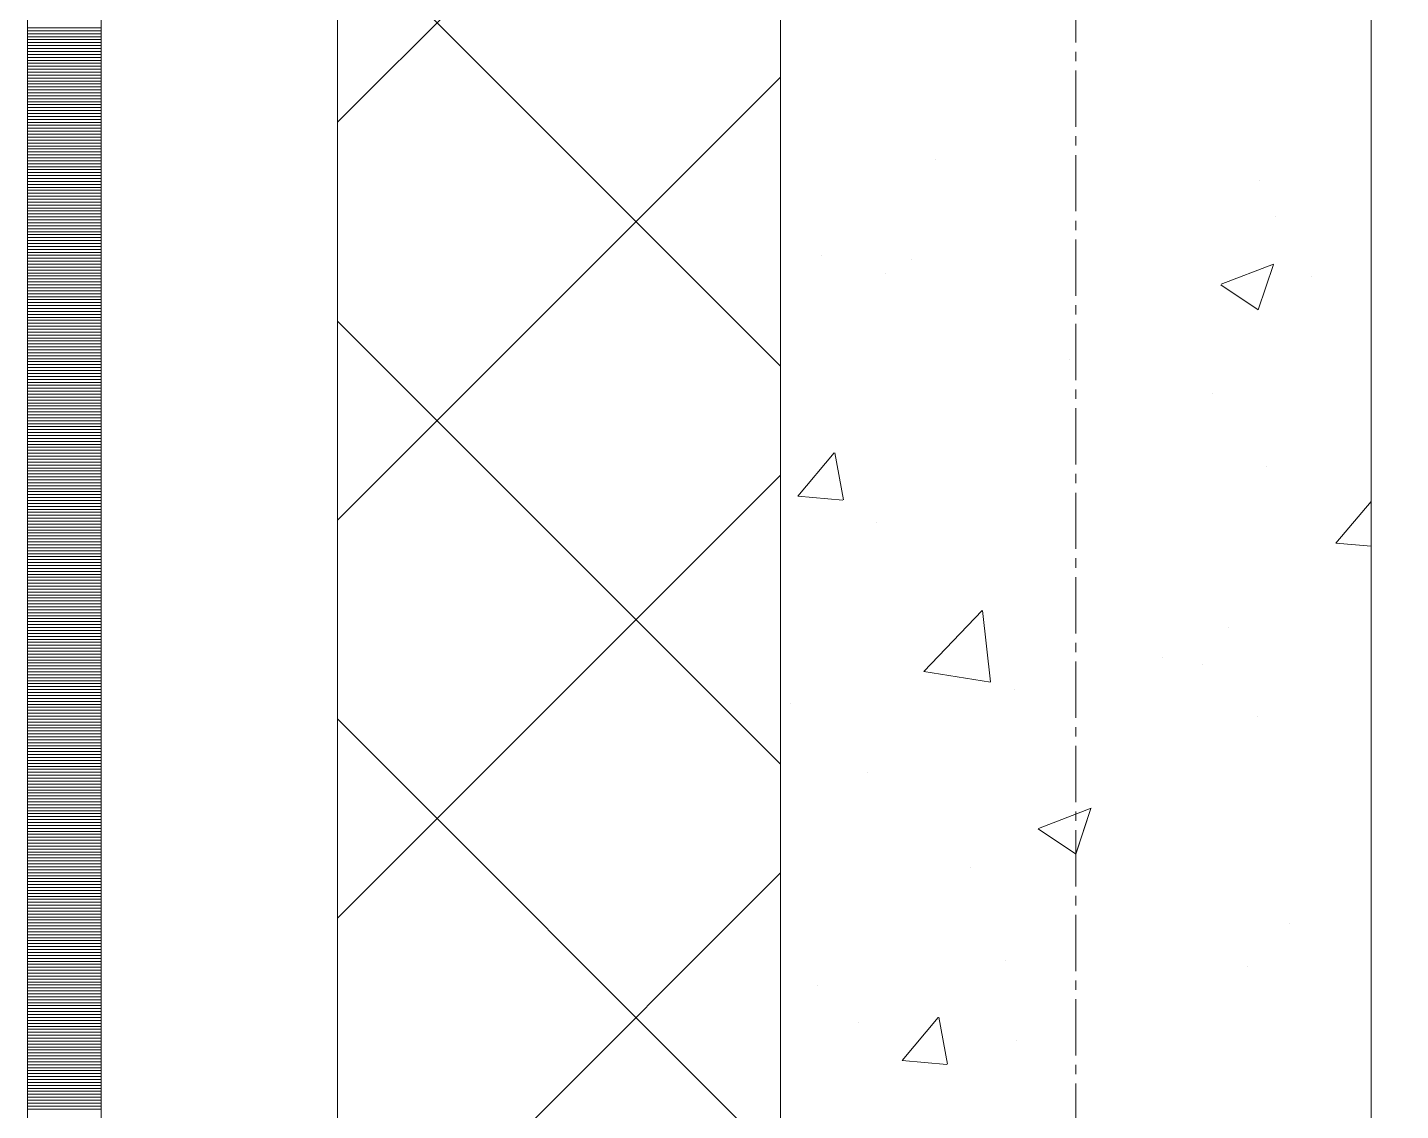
# Model space of a CAD drawing. Header units: millimetres. Extents: x 470010 to 1231400, y -134005 to 421770.
# Drawn here: x 672518.6 to 672983.6, y -44578 to -44211.4 of the extents above; entities that cross this region are included whole.
import ezdxf
from ezdxf.enums import TextEntityAlignment as Align

# ---------------------------------------------------------------- set-up
doc = ezdxf.new("R2010")
doc.units = ezdxf.units.MM
doc.linetypes.add('CENTER2', pattern=[28.575, 19.05, -3.175, 3.175, -3.175])
doc.linetypes.add('DASHED', pattern=[19.05, 12.7, -6.35])
doc.layers.get('Defpoints').update_dxf_attribs({"color": 140})
doc.layers.add('АР_Делит', color=120, linetype='Continuous', lineweight=0, plot=False)
for name, color, linetype, lineweight in [('АР_Стены ПЕНОблок', 52, 'Continuous', 20), ('АР_Тонкая', 254, 'Continuous', 5), ('АР_Утеплитель', 31, 'Continuous', 0), ('АР_Штриховка', 8, 'Continuous', 0)]:
    doc.layers.add(name, color=color, linetype=linetype, lineweight=lineweight)
doc.layers.add('РД_Оси_100', color=7, linetype='Continuous', lineweight=0, true_color=0x525252)
doc.styles.add('style1', font='ARIALN.TTF')

# ---------------------------------------------------------------- blocks, each defined once
blk = doc.blocks.new('СОШ_2200_АР_ОСИ_М100_28.05.24')
at = {"layer": 'АР_Делит', "color": 251, "linetype": 'DASHED', "true_color": 0x636466}
blk.add_lwpolyline([(114955, 135155), (114955, -355), (93595.036, -355), (93595.036, 13855), (94145, 13855), (94145, 68320), (66055, 68320), (66055, 13857.73), (83455, 13857.73), (83455, -355), (45245, -355), (45245, 13145), (44695, 13145), (44695, 26755), (45245, 26755), (45245, 68320), (20455, 68320), (20455, 26755), (27955, 26755), (27955, 13145), (-355, 13145), (-355, 100855)], dxfattribs=at)
at = {"layer": 'РД_Оси_100', "color": 251, "linetype": 'CENTER2', "true_color": 0x636466}
blk.add_line((0, -6155), (0, 139938.679), dxfattribs=at)
blk = doc.blocks.new('A$C9108343f')
at = {"layer": 'АР_Стены ПЕНОблок', "color": 18, "linetype": 'Continuous', "lineweight": 20, "true_color": 0x000000}
for p, q in [((7054.96, 97555), (7054.96, 21355)), ((7254.96, 21355), (7254.96, 97555))]:
    blk.add_line(p, q, dxfattribs=at)
at = {"layer": 'АР_Тонкая', "color": 18, "linetype": 'Continuous', "lineweight": 5, "true_color": 0x000000}
for p, q in [((6799.96, 97555), (6799.96, 21355)), ((6824.96, 97555), (6824.96, 21355)), ((6824.96, 21355), (6824.96, 97555)), ((6904.96, 21355), (6904.96, 97555))]:
    blk.add_line(p, q, dxfattribs=at)
at = {"layer": 'АР_Утеплитель', "color": 18, "linetype": 'Continuous', "lineweight": 0, "true_color": 0x000000}
for p, q in [((6904.96, 97555), (6904.96, 21355)), ((7054.96, 21355), (7054.96, 97555))]:
    blk.add_line(p, q, dxfattribs=at)
at = {"layer": 'АР_Штриховка', "color": 18, "linetype": 'Continuous', "lineweight": 0, "true_color": 0x000000}
for p, q in [((6904.96, 56122.78), (7054.96, 56272.78)), ((7054.96, 56040.22), (6904.96, 56190.22)), ((6799.96, 56154.75), (6824.96, 56154.75)), ((6799.96, 56153.75), (6824.96, 56153.75)), ((6799.96, 56152.75), (6824.96, 56152.75)), ((6799.96, 56151.75), (6824.96, 56151.75)), ((6799.96, 56150.75), (6824.96, 56150.75)), ((6799.96, 56149.75), (6824.96, 56149.75)), ((6799.96, 56148.75), (6824.96, 56148.75)), ((6799.96, 56147.75), (6824.96, 56147.75)), ((6799.96, 56146.75), (6824.96, 56146.75)), ((6799.96, 56145.75), (6824.96, 56145.75)), ((6799.96, 56144.75), (6824.96, 56144.75)), ((6799.96, 56143.75), (6824.96, 56143.75)), ((6799.96, 56142.75), (6824.96, 56142.75)), ((6799.96, 56141.75), (6824.96, 56141.75)), ((6799.96, 56140.75), (6824.96, 56140.75)), ((6799.96, 56139.75), (6824.96, 56139.75)), ((6799.96, 56138.75), (6824.96, 56138.75)), ((6799.96, 56137.75), (6824.96, 56137.75)), ((6799.96, 56136.75), (6824.96, 56136.75)), ((6799.96, 56135.75), (6824.96, 56135.75)), ((6904.96, 55988.08), (7054.96, 56138.08)), ((6799.96, 56134.75), (6824.96, 56134.75)), ((6799.96, 56133.75), (6824.96, 56133.75)), ((6799.96, 56132.75), (6824.96, 56132.75)), ((6799.96, 56131.75), (6824.96, 56131.75)), ((6799.96, 56130.75), (6824.96, 56130.75)), ((6799.96, 56129.75), (6824.96, 56129.75)), ((6799.96, 56128.75), (6824.96, 56128.75)), ((6799.96, 56127.75), (6824.96, 56127.75)), ((6799.96, 56126.75), (6824.96, 56126.75)), ((6799.96, 56125.75), (6824.96, 56125.75)), ((6799.96, 56124.75), (6824.96, 56124.75)), ((6799.96, 56123.75), (6824.96, 56123.75)), ((6799.96, 56122.75), (6824.96, 56122.75)), ((6799.96, 56121.75), (6824.96, 56121.75)), ((6799.96, 56120.75), (6824.96, 56120.75)), ((6799.96, 56119.75), (6824.96, 56119.75)), ((6799.96, 56118.75), (6824.96, 56118.75)), ((6799.96, 56117.75), (6824.96, 56117.75)), ((6799.96, 56116.75), (6824.96, 56116.75)), ((6799.96, 56115.75), (6824.96, 56115.75)), ((6799.96, 56114.75), (6824.96, 56114.75)), ((6799.96, 56113.75), (6824.96, 56113.75)), ((6799.96, 56112.75), (6824.96, 56112.75)), ((6799.96, 56111.75), (6824.96, 56111.75)), ((6799.96, 56110.75), (6824.96, 56110.75)), ((6799.96, 56109.75), (6824.96, 56109.75)), ((6799.96, 56108.75), (6824.96, 56108.75)), ((6799.96, 56107.75), (6824.96, 56107.75)), ((7107.57, 56110.09), (7107.57, 56110.09)), ((6799.96, 56106.75), (6824.96, 56106.75)), ((6799.96, 56105.75), (6824.96, 56105.75)), ((6799.96, 56104.75), (6824.96, 56104.75)), ((6799.96, 56103.75), (6824.96, 56103.75)), ((6799.96, 56102.75), (6824.96, 56102.75)), ((7217.11, 56103.16), (7217.11, 56103.16)), ((6799.96, 56101.75), (6824.96, 56101.75)), ((6799.96, 56100.75), (6824.96, 56100.75)), ((6799.96, 56099.75), (6824.96, 56099.75)), ((6799.96, 56098.75), (6824.96, 56098.75)), ((6799.96, 56097.75), (6824.96, 56097.75)), ((6799.96, 56096.75), (6824.96, 56096.75)), ((6799.96, 56095.75), (6824.96, 56095.75)), ((6799.96, 56094.75), (6824.96, 56094.75)), ((6799.96, 56093.75), (6824.96, 56093.75)), ((6799.96, 56092.75), (6824.96, 56092.75)), ((6799.96, 56091.75), (6824.96, 56091.75)), ((6799.96, 56090.75), (6824.96, 56090.75)), ((6799.96, 56089.75), (6824.96, 56089.75)), ((6799.96, 56088.75), (6824.96, 56088.75)), ((7222.53, 56090.8), (7222.53, 56090.8)), ((6799.96, 56087.75), (6824.96, 56087.75)), ((6799.96, 56086.75), (6824.96, 56086.75)), ((6799.96, 56085.75), (6824.96, 56085.75)), ((6799.96, 56084.75), (6824.96, 56084.75)), ((6799.96, 56083.75), (6824.96, 56083.75)), ((6799.96, 56082.75), (6824.96, 56082.75)), ((6799.96, 56081.75), (6824.96, 56081.75)), ((6799.96, 56080.75), (6824.96, 56080.75)), ((6799.96, 56079.75), (6824.96, 56079.75)), ((6799.96, 56078.75), (6824.96, 56078.75)), ((6799.96, 56077.75), (6824.96, 56077.75)), ((6799.96, 56076.75), (6824.96, 56076.75)), ((6799.96, 56075.75), (6824.96, 56075.75)), ((6799.96, 56074.75), (6824.96, 56074.75)), ((7068.98, 56077.73), (7068.98, 56077.73)), ((7099.35, 56076.44), (7099.35, 56076.44)), ((7204.16, 56067.94), (7221.94, 56074.77)), ((7216.74, 56059.28), (7221.89, 56074.62)), ((6799.96, 56073.75), (6824.96, 56073.75)), ((6799.96, 56072.75), (6824.96, 56072.75)), ((6799.96, 56071.75), (6824.96, 56071.75)), ((6799.96, 56070.75), (6824.96, 56070.75)), ((6799.96, 56069.75), (6824.96, 56069.75)), ((7090.6, 56071.76), (7090.6, 56071.76)), ((7234.94, 56070.71), (7234.94, 56070.71)), ((6799.96, 56068.75), (6824.96, 56068.75)), ((6799.96, 56067.75), (6824.96, 56067.75)), ((6799.96, 56066.75), (6824.96, 56066.75)), ((6799.96, 56065.75), (6824.96, 56065.75)), ((7204.09, 56067.8), (7216.73, 56059.28)), ((6799.96, 56064.75), (6824.96, 56064.75)), ((6799.96, 56063.75), (6824.96, 56063.75)), ((6799.96, 56062.75), (6824.96, 56062.75)), ((6799.96, 56061.75), (6824.96, 56061.75)), ((6799.96, 56060.75), (6824.96, 56060.75)), ((6799.96, 56059.75), (6824.96, 56059.75)), ((6799.96, 56058.75), (6824.96, 56058.75)), ((6799.96, 56057.75), (6824.96, 56057.75)), ((6799.96, 56056.75), (6824.96, 56056.75)), ((6799.96, 56055.75), (6824.96, 56055.75)), ((6799.96, 56054.75), (6824.96, 56054.75)), ((6799.96, 56053.75), (6824.96, 56053.75)), ((6799.96, 56052.75), (6824.96, 56052.75)), ((6799.96, 56051.75), (6824.96, 56051.75)), ((7054.96, 55905.51), (6904.96, 56055.51)), ((6799.96, 56050.75), (6824.96, 56050.75)), ((6799.96, 56049.75), (6824.96, 56049.75)), ((6799.96, 56048.75), (6824.96, 56048.75)), ((6799.96, 56047.75), (6824.96, 56047.75)), ((6799.96, 56046.75), (6824.96, 56046.75)), ((6799.96, 56045.75), (6824.96, 56045.75)), ((6799.96, 56044.75), (6824.96, 56044.75)), ((6799.96, 56043.75), (6824.96, 56043.75)), ((6799.96, 56042.75), (6824.96, 56042.75)), ((7152.91, 56042.32), (7152.91, 56042.32)), ((6799.96, 56041.75), (6824.96, 56041.75)), ((6799.96, 56040.75), (6824.96, 56040.75)), ((6799.96, 56039.75), (6824.96, 56039.75)), ((6799.96, 56038.75), (6824.96, 56038.75)), ((6799.96, 56037.75), (6824.96, 56037.75)), ((6799.96, 56036.75), (6824.96, 56036.75)), ((6799.96, 56035.75), (6824.96, 56035.75)), ((6799.96, 56034.75), (6824.96, 56034.75)), ((6799.96, 56033.75), (6824.96, 56033.75)), ((6799.96, 56032.75), (6824.96, 56032.75)), ((6799.96, 56031.75), (6824.96, 56031.75)), ((6799.96, 56030.75), (6824.96, 56030.75)), ((6799.96, 56029.75), (6824.96, 56029.75)), ((6799.96, 56028.75), (6824.96, 56028.75)), ((7201.17, 56031.03), (7201.17, 56031.03)), ((6799.96, 56027.75), (6824.96, 56027.75)), ((6799.96, 56026.75), (6824.96, 56026.75)), ((6799.96, 56025.75), (6824.96, 56025.75)), ((6799.96, 56024.75), (6824.96, 56024.75)), ((6799.96, 56023.75), (6824.96, 56023.75)), ((6799.96, 56022.75), (6824.96, 56022.75)), ((6799.96, 56021.75), (6824.96, 56021.75)), ((6799.96, 56020.75), (6824.96, 56020.75)), ((6799.96, 56019.75), (6824.96, 56019.75)), ((6799.96, 56018.75), (6824.96, 56018.75)), ((6799.96, 56017.75), (6824.96, 56017.75)), ((6799.96, 56016.75), (6824.96, 56016.75)), ((6799.96, 56015.75), (6824.96, 56015.75)), ((6799.96, 56014.75), (6824.96, 56014.75)), ((6799.96, 56013.75), (6824.96, 56013.75)), ((6799.96, 56012.75), (6824.96, 56012.75)), ((6799.96, 56011.75), (6824.96, 56011.75)), ((6799.96, 56010.75), (6824.96, 56010.75)), ((6799.96, 56009.75), (6824.96, 56009.75)), ((7060.9, 55996.25), (7073.15, 56010.84)), ((7076.29, 55994.95), (7073.36, 56010.87)), ((6799.96, 56008.75), (6824.96, 56008.75)), ((6799.96, 56007.75), (6824.96, 56007.75)), ((6799.96, 56006.75), (6824.96, 56006.75)), ((6799.96, 56005.75), (6824.96, 56005.75)), ((6799.96, 56004.75), (6824.96, 56004.75)), ((7219.44, 56006.24), (7219.44, 56006.24)), ((6799.96, 56003.75), (6824.96, 56003.75)), ((6799.96, 56002.75), (6824.96, 56002.75)), ((6799.96, 56001.75), (6824.96, 56001.75)), ((6799.96, 56000.75), (6824.96, 56000.75)), ((6904.96, 55853.38), (7054.96, 56003.38)), ((6799.96, 55999.75), (6824.96, 55999.75)), ((6799.96, 55998.75), (6824.96, 55998.75)), ((6799.96, 55997.75), (6824.96, 55997.75)), ((6799.96, 55996.75), (6824.96, 55996.75)), ((6799.96, 55995.75), (6824.96, 55995.75)), ((7060.9, 55996.24), (7076.08, 55994.91)), ((6799.96, 55994.75), (6824.96, 55994.75)), ((6799.96, 55993.75), (6824.96, 55993.75)), ((6799.96, 55992.75), (6824.96, 55992.75)), ((6799.96, 55991.75), (6824.96, 55991.75)), ((6799.96, 55990.75), (6824.96, 55990.75)), ((7243.09, 55980.31), (7254.96, 55994.46)), ((6799.96, 55989.75), (6824.96, 55989.75)), ((6799.96, 55988.75), (6824.96, 55988.75)), ((6799.96, 55987.75), (6824.96, 55987.75)), ((6799.96, 55986.75), (6824.96, 55986.75)), ((7087.52, 55987.2), (7087.52, 55987.2)), ((6799.96, 55985.75), (6824.96, 55985.75)), ((6799.96, 55984.75), (6824.96, 55984.75)), ((6799.96, 55983.75), (6824.96, 55983.75)), ((6799.96, 55982.75), (6824.96, 55982.75)), ((6799.96, 55981.75), (6824.96, 55981.75)), ((6799.96, 55980.75), (6824.96, 55980.75)), ((6799.96, 55979.75), (6824.96, 55979.75)), ((6799.96, 55978.75), (6824.96, 55978.75)), ((6799.96, 55977.75), (6824.96, 55977.75)), ((6799.96, 55976.75), (6824.96, 55976.75)), ((7243.09, 55980.3), (7254.96, 55979.27)), ((6799.96, 55975.75), (6824.96, 55975.75)), ((6799.96, 55974.75), (6824.96, 55974.75)), ((6799.96, 55973.75), (6824.96, 55973.75)), ((6799.96, 55972.75), (6824.96, 55972.75)), ((6799.96, 55971.75), (6824.96, 55971.75)), ((6799.96, 55970.75), (6824.96, 55970.75)), ((6799.96, 55969.75), (6824.96, 55969.75)), ((6799.96, 55968.75), (6824.96, 55968.75)), ((6799.96, 55967.75), (6824.96, 55967.75)), ((6799.96, 55966.75), (6824.96, 55966.75)), ((6799.96, 55965.75), (6824.96, 55965.75)), ((6799.96, 55964.75), (6824.96, 55964.75)), ((6799.96, 55963.75), (6824.96, 55963.75)), ((6799.96, 55962.75), (6824.96, 55962.75)), ((6799.96, 55961.75), (6824.96, 55961.75)), ((6799.96, 55960.75), (6824.96, 55960.75)), ((6799.96, 55959.75), (6824.96, 55959.75)), ((6799.96, 55958.75), (6824.96, 55958.75)), ((6799.96, 55957.75), (6824.96, 55957.75)), ((6799.96, 55956.75), (6824.96, 55956.75)), ((6799.96, 55955.75), (6824.96, 55955.75)), ((6799.96, 55954.75), (6824.96, 55954.75)), ((6799.96, 55953.75), (6824.96, 55953.75)), ((7103.5, 55936.91), (7123.28, 55957.52)), ((7126.15, 55933.41), (7123.34, 55957.53)), ((6799.96, 55952.75), (6824.96, 55952.75)), ((6799.96, 55951.75), (6824.96, 55951.75)), ((6799.96, 55950.75), (6824.96, 55950.75)), ((6799.96, 55949.75), (6824.96, 55949.75)), ((7206.62, 55951.61), (7206.62, 55951.61)), ((6799.96, 55948.75), (6824.96, 55948.75)), ((6799.96, 55947.75), (6824.96, 55947.75)), ((6799.96, 55946.75), (6824.96, 55946.75)), ((6799.96, 55945.75), (6824.96, 55945.75)), ((6799.96, 55944.75), (6824.96, 55944.75)), ((6799.96, 55943.75), (6824.96, 55943.75)), ((6799.96, 55942.75), (6824.96, 55942.75)), ((6799.96, 55941.75), (6824.96, 55941.75)), ((6799.96, 55940.75), (6824.96, 55940.75)), ((6799.96, 55939.75), (6824.96, 55939.75)), ((7184.41, 55941.6), (7184.41, 55941.6)), ((6799.96, 55938.75), (6824.96, 55938.75)), ((6799.96, 55937.75), (6824.96, 55937.75)), ((6799.96, 55936.75), (6824.96, 55936.75)), ((6799.96, 55935.75), (6824.96, 55935.75)), ((7103.55, 55936.81), (7126.14, 55933.31)), ((7197.93, 55939.22), (7197.93, 55939.22)), ((6799.96, 55934.75), (6824.96, 55934.75)), ((6799.96, 55933.75), (6824.96, 55933.75)), ((6799.96, 55932.75), (6824.96, 55932.75)), ((6799.96, 55931.75), (6824.96, 55931.75)), ((6799.96, 55930.75), (6824.96, 55930.75)), ((7134.35, 55930.85), (7134.35, 55930.85)), ((6799.96, 55929.75), (6824.96, 55929.75)), ((6799.96, 55928.75), (6824.96, 55928.75)), ((6799.96, 55927.75), (6824.96, 55927.75)), ((6799.96, 55926.75), (6824.96, 55926.75)), ((6799.96, 55925.75), (6824.96, 55925.75)), ((7058.49, 55926.18), (7058.49, 55926.18)), ((6799.96, 55924.75), (6824.96, 55924.75)), ((6799.96, 55923.75), (6824.96, 55923.75)), ((6799.96, 55922.75), (6824.96, 55922.75)), ((6799.96, 55921.75), (6824.96, 55921.75)), ((7216.35, 55921.69), (7216.35, 55921.69)), ((6799.96, 55920.75), (6824.96, 55920.75)), ((6799.96, 55919.75), (6824.96, 55919.75)), ((6799.96, 55918.75), (6824.96, 55918.75)), ((6799.96, 55917.75), (6824.96, 55917.75)), ((6799.96, 55916.75), (6824.96, 55916.75)), ((7054.96, 55770.81), (6904.96, 55920.81)), ((6799.96, 55915.75), (6824.96, 55915.75)), ((6799.96, 55914.75), (6824.96, 55914.75)), ((6799.96, 55913.75), (6824.96, 55913.75)), ((6799.96, 55912.75), (6824.96, 55912.75)), ((6799.96, 55911.75), (6824.96, 55911.75)), ((6799.96, 55910.75), (6824.96, 55910.75)), ((6799.96, 55909.75), (6824.96, 55909.75)), ((6799.96, 55908.75), (6824.96, 55908.75)), ((6799.96, 55907.75), (6824.96, 55907.75)), ((6799.96, 55906.75), (6824.96, 55906.75)), ((6799.96, 55905.75), (6824.96, 55905.75)), ((6799.96, 55904.75), (6824.96, 55904.75)), ((6799.96, 55903.75), (6824.96, 55903.75)), ((6799.96, 55902.75), (6824.96, 55902.75)), ((7084.43, 55902.65), (7084.43, 55902.65)), ((6799.96, 55901.75), (6824.96, 55901.75)), ((6799.96, 55900.75), (6824.96, 55900.75)), ((6799.96, 55899.75), (6824.96, 55899.75)), ((6799.96, 55898.75), (6824.96, 55898.75)), ((6799.96, 55897.75), (6824.96, 55897.75)), ((6799.96, 55896.75), (6824.96, 55896.75)), ((6799.96, 55895.75), (6824.96, 55895.75)), ((6799.96, 55894.75), (6824.96, 55894.75)), ((6799.96, 55893.75), (6824.96, 55893.75)), ((6799.96, 55892.75), (6824.96, 55892.75)), ((6799.96, 55891.75), (6824.96, 55891.75)), ((6799.96, 55890.75), (6824.96, 55890.75)), ((6799.96, 55889.75), (6824.96, 55889.75)), ((6799.96, 55888.75), (6824.96, 55888.75)), ((7142.36, 55883.75), (7160.14, 55890.58)), ((7154.94, 55875.09), (7160.09, 55890.44)), ((6799.96, 55887.75), (6824.96, 55887.75)), ((6799.96, 55886.75), (6824.96, 55886.75)), ((6799.96, 55885.75), (6824.96, 55885.75)), ((6799.96, 55884.75), (6824.96, 55884.75)), ((6799.96, 55883.75), (6824.96, 55883.75)), ((6799.96, 55882.75), (6824.96, 55882.75)), ((6799.96, 55881.75), (6824.96, 55881.75)), ((6799.96, 55880.75), (6824.96, 55880.75)), ((6799.96, 55879.75), (6824.96, 55879.75)), ((7142.29, 55883.61), (7154.93, 55875.09)), ((6799.96, 55878.75), (6824.96, 55878.75)), ((6799.96, 55877.75), (6824.96, 55877.75)), ((6799.96, 55876.75), (6824.96, 55876.75)), ((6799.96, 55875.75), (6824.96, 55875.75)), ((6799.96, 55874.75), (6824.96, 55874.75)), ((6799.96, 55873.75), (6824.96, 55873.75)), ((6799.96, 55872.75), (6824.96, 55872.75)), ((6799.96, 55871.75), (6824.96, 55871.75)), ((6799.96, 55870.75), (6824.96, 55870.75)), ((6799.96, 55869.75), (6824.96, 55869.75)), ((7119.35, 55870.41), (7119.35, 55870.41)), ((6799.96, 55868.75), (6824.96, 55868.75)), ((6799.96, 55867.75), (6824.96, 55867.75)), ((6799.96, 55866.75), (6824.96, 55866.75)), ((6799.96, 55865.75), (6824.96, 55865.75)), ((6904.96, 55718.67), (7054.96, 55868.67)), ((6799.96, 55864.75), (6824.96, 55864.75)), ((6799.96, 55863.75), (6824.96, 55863.75)), ((6799.96, 55862.75), (6824.96, 55862.75)), ((6799.96, 55861.75), (6824.96, 55861.75)), ((6799.96, 55860.75), (6824.96, 55860.75)), ((6799.96, 55859.75), (6824.96, 55859.75)), ((6799.96, 55858.75), (6824.96, 55858.75)), ((6799.96, 55857.75), (6824.96, 55857.75)), ((6799.96, 55856.75), (6824.96, 55856.75)), ((6799.96, 55855.75), (6824.96, 55855.75)), ((6799.96, 55854.75), (6824.96, 55854.75)), ((6799.96, 55853.75), (6824.96, 55853.75)), ((6799.96, 55852.75), (6824.96, 55852.75)), ((6799.96, 55851.75), (6824.96, 55851.75)), ((7227.31, 55851.7), (7227.31, 55851.7)), ((6799.96, 55850.75), (6824.96, 55850.75)), ((6799.96, 55849.75), (6824.96, 55849.75)), ((6799.96, 55848.75), (6824.96, 55848.75)), ((6799.96, 55847.75), (6824.96, 55847.75)), ((6799.96, 55846.75), (6824.96, 55846.75)), ((6799.96, 55845.75), (6824.96, 55845.75)), ((6799.96, 55844.75), (6824.96, 55844.75)), ((6799.96, 55843.75), (6824.96, 55843.75)), ((6799.96, 55842.75), (6824.96, 55842.75)), ((6799.96, 55841.75), (6824.96, 55841.75)), ((6799.96, 55840.75), (6824.96, 55840.75)), ((6799.96, 55839.75), (6824.96, 55839.75)), ((6799.96, 55838.75), (6824.96, 55838.75)), ((6799.96, 55837.75), (6824.96, 55837.75)), ((7131.11, 55839.04), (7131.11, 55839.04)), ((6799.96, 55836.75), (6824.96, 55836.75)), ((6799.96, 55835.75), (6824.96, 55835.75)), ((6799.96, 55834.75), (6824.96, 55834.75)), ((6799.96, 55833.75), (6824.96, 55833.75)), ((6799.96, 55832.75), (6824.96, 55832.75)), ((7213.26, 55837.13), (7213.26, 55837.13)), ((6799.96, 55831.75), (6824.96, 55831.75)), ((6799.96, 55830.75), (6824.96, 55830.75)), ((6799.96, 55829.75), (6824.96, 55829.75)), ((6799.96, 55828.75), (6824.96, 55828.75)), ((7067.53, 55830.67), (7067.53, 55830.67)), ((6799.96, 55827.75), (6824.96, 55827.75)), ((6799.96, 55826.75), (6824.96, 55826.75)), ((6799.96, 55825.75), (6824.96, 55825.75)), ((6799.96, 55824.75), (6824.96, 55824.75)), ((6799.96, 55823.75), (6824.96, 55823.75)), ((6799.96, 55822.75), (6824.96, 55822.75)), ((6799.96, 55821.75), (6824.96, 55821.75)), ((6799.96, 55820.75), (6824.96, 55820.75)), ((6799.96, 55819.75), (6824.96, 55819.75)), ((6799.96, 55818.75), (6824.96, 55818.75)), ((7096.14, 55805.19), (7108.39, 55819.78)), ((7111.54, 55803.9), (7108.6, 55819.82)), ((6799.96, 55817.75), (6824.96, 55817.75)), ((6799.96, 55816.75), (6824.96, 55816.75)), ((6799.96, 55815.75), (6824.96, 55815.75)), ((6799.96, 55814.75), (6824.96, 55814.75)), ((7081.34, 55818.09), (7081.34, 55818.09)), ((6799.96, 55813.75), (6824.96, 55813.75)), ((6799.96, 55812.75), (6824.96, 55812.75)), ((6799.96, 55811.75), (6824.96, 55811.75)), ((6799.96, 55810.75), (6824.96, 55810.75)), ((6799.96, 55809.75), (6824.96, 55809.75)), ((7134.95, 55811.81), (7134.95, 55811.81)), ((6799.96, 55808.75), (6824.96, 55808.75)), ((6799.96, 55807.75), (6824.96, 55807.75)), ((6799.96, 55806.75), (6824.96, 55806.75)), ((6799.96, 55805.75), (6824.96, 55805.75)), ((6799.96, 55804.75), (6824.96, 55804.75)), ((7096.14, 55805.19), (7111.33, 55803.86)), ((6799.96, 55803.75), (6824.96, 55803.75)), ((6799.96, 55802.75), (6824.96, 55802.75)), ((6799.96, 55801.75), (6824.96, 55801.75)), ((6799.96, 55800.75), (6824.96, 55800.75)), ((6799.96, 55799.75), (6824.96, 55799.75)), ((6799.96, 55798.75), (6824.96, 55798.75)), ((6799.96, 55797.75), (6824.96, 55797.75)), ((6799.96, 55796.75), (6824.96, 55796.75)), ((6799.96, 55795.75), (6824.96, 55795.75)), ((6799.96, 55794.75), (6824.96, 55794.75)), ((6799.96, 55793.75), (6824.96, 55793.75)), ((6799.96, 55792.75), (6824.96, 55792.75)), ((6799.96, 55791.75), (6824.96, 55791.75)), ((6799.96, 55790.75), (6824.96, 55790.75)), ((6799.96, 55789.75), (6824.96, 55789.75)), ((6799.96, 55788.75), (6824.96, 55788.75))]:
    blk.add_line(p, q, dxfattribs=at)
at = {"layer": 'РД_Оси_100'}
blk.add_blockref('СОШ_2200_АР_ОСИ_М100_28.05.24', (7154.96, 6755), dxfattribs=at)
at = {"layer": 'Defpoints', "color": 18, "true_color": 0x000000, "style": 'style1'}
for p in [(143949.34, 316089.12), (143974.98, 281639.5), (143890.4, 273244.71), (143839.99, 264276.81), (143967.75, 254892.38), (12251.96, 104178.14), (12382.58, 96023.14)]:
    blk.add_attdef('АР-ПОМЕЩЕНИЕ:НАИМЕНОВАНИЕ', text='', height=100, dxfattribs=at).set_placement(p, align=Align.MIDDLE)
at = {"layer": 'Defpoints', "color": 18, "true_color": 0x000000, "style": 'style1', "flags": 8}
for p in [(143951.3, 279099.09), (143848.34, 269251.11), (143875.33, 260094.25), (144049.74, 250824.7), (163419.28, 238153.36), (155897.46, 237965.97), (183037.2, 237965.97), (143342.94, 237876.19)]:
    blk.add_attdef('АР-ПОМЕЩЕНИЕ:НАИМЕНОВАНИЕ', text='', height=100, dxfattribs=at).set_placement(p, align=Align.MIDDLE)

msp = doc.modelspace()

# ---------------------------------------------------------------- linework, layer by layer
at = {"layer": 'АР_Стены ПЕНОблок', "color": 18, "linetype": 'Continuous', "lineweight": 20, "true_color": 0x000000}
for p, q in [((672773.57, -2811.242), (672773.57, -79011.242)), ((672973.57, -79011.242), (672973.57, -2811.242))]:
    msp.add_line(p, q, dxfattribs=at)
at = {"layer": 'АР_Тонкая', "color": 18, "linetype": 'Continuous', "lineweight": 5, "true_color": 0x000000}
for p, q in [((672518.57, -2811.242), (672518.57, -79011.242)), ((672543.57, -2811.242), (672543.57, -79011.242)), ((672543.57, -79011.242), (672543.57, -2811.242)), ((672623.57, -79011.242), (672623.57, -2811.242))]:
    msp.add_line(p, q, dxfattribs=at)
at = {"layer": 'АР_Утеплитель', "color": 18, "linetype": 'Continuous', "lineweight": 0, "true_color": 0x000000}
for p, q in [((672623.57, -2811.242), (672623.57, -79011.242)), ((672773.57, -79011.242), (672773.57, -2811.242))]:
    msp.add_line(p, q, dxfattribs=at)
at = {"layer": 'АР_Штриховка', "color": 18, "linetype": 'Continuous', "lineweight": 0, "true_color": 0x000000}
for p, q in [((672623.57, -44243.458), (672773.57, -44093.458)), ((672773.57, -44326.025), (672623.57, -44176.025)), ((672518.57, -44211.492), (672543.57, -44211.492)), ((672518.57, -44212.492), (672543.57, -44212.492)), ((672518.57, -44213.492), (672543.57, -44213.492)), ((672518.57, -44214.492), (672543.57, -44214.492)), ((672518.57, -44215.492), (672543.57, -44215.492)), ((672518.57, -44216.492), (672543.57, -44216.492)), ((672518.57, -44217.492), (672543.57, -44217.492)), ((672518.57, -44218.492), (672543.57, -44218.492)), ((672518.57, -44219.492), (672543.57, -44219.492)), ((672518.57, -44220.492), (672543.57, -44220.492)), ((672518.57, -44221.492), (672543.57, -44221.492)), ((672518.57, -44222.492), (672543.57, -44222.492)), ((672518.57, -44223.492), (672543.57, -44223.492)), ((672518.57, -44224.492), (672543.57, -44224.492)), ((672518.57, -44225.492), (672543.57, -44225.492)), ((672518.57, -44226.492), (672543.57, -44226.492)), ((672518.57, -44227.492), (672543.57, -44227.492)), ((672518.57, -44228.492), (672543.57, -44228.492)), ((672518.57, -44229.492), (672543.57, -44229.492)), ((672518.57, -44230.492), (672543.57, -44230.492)), ((672623.57, -44378.162), (672773.57, -44228.162)), ((672518.57, -44231.492), (672543.57, -44231.492)), ((672518.57, -44232.492), (672543.57, -44232.492)), ((672518.57, -44233.492), (672543.57, -44233.492)), ((672518.57, -44234.492), (672543.57, -44234.492)), ((672518.57, -44235.492), (672543.57, -44235.492)), ((672518.57, -44236.492), (672543.57, -44236.492)), ((672518.57, -44237.492), (672543.57, -44237.492)), ((672518.57, -44238.492), (672543.57, -44238.492)), ((672518.57, -44239.492), (672543.57, -44239.492)), ((672518.57, -44240.492), (672543.57, -44240.492)), ((672518.57, -44241.492), (672543.57, -44241.492)), ((672518.57, -44242.492), (672543.57, -44242.492)), ((672518.57, -44243.492), (672543.57, -44243.492)), ((672518.57, -44244.492), (672543.57, -44244.492)), ((672518.57, -44245.492), (672543.57, -44245.492)), ((672518.57, -44246.492), (672543.57, -44246.492)), ((672518.57, -44247.492), (672543.57, -44247.492)), ((672518.57, -44248.492), (672543.57, -44248.492)), ((672518.57, -44249.492), (672543.57, -44249.492)), ((672518.57, -44250.492), (672543.57, -44250.492)), ((672518.57, -44251.492), (672543.57, -44251.492)), ((672518.57, -44252.492), (672543.57, -44252.492)), ((672518.57, -44253.492), (672543.57, -44253.492)), ((672518.57, -44254.492), (672543.57, -44254.492)), ((672518.57, -44255.492), (672543.57, -44255.492)), ((672518.57, -44256.492), (672543.57, -44256.492)), ((672518.57, -44257.492), (672543.57, -44257.492)), ((672518.57, -44258.492), (672543.57, -44258.492)), ((672518.57, -44259.492), (672543.57, -44259.492)), ((672518.57, -44260.492), (672543.57, -44260.492)), ((672518.57, -44261.492), (672543.57, -44261.492)), ((672518.57, -44262.492), (672543.57, -44262.492)), ((672518.57, -44263.492), (672543.57, -44263.492)), ((672518.57, -44264.492), (672543.57, -44264.492)), ((672518.57, -44265.492), (672543.57, -44265.492)), ((672518.57, -44266.492), (672543.57, -44266.492)), ((672518.57, -44267.492), (672543.57, -44267.492)), ((672518.57, -44268.492), (672543.57, -44268.492)), ((672518.57, -44269.492), (672543.57, -44269.492)), ((672518.57, -44270.492), (672543.57, -44270.492)), ((672518.57, -44271.492), (672543.57, -44271.492)), ((672518.57, -44272.492), (672543.57, -44272.492)), ((672518.57, -44273.492), (672543.57, -44273.492)), ((672518.57, -44274.492), (672543.57, -44274.492)), ((672518.57, -44275.492), (672543.57, -44275.492)), ((672518.57, -44276.492), (672543.57, -44276.492)), ((672518.57, -44277.492), (672543.57, -44277.492)), ((672518.57, -44278.492), (672543.57, -44278.492)), ((672518.57, -44279.492), (672543.57, -44279.492)), ((672518.57, -44280.492), (672543.57, -44280.492)), ((672518.57, -44281.492), (672543.57, -44281.492)), ((672518.57, -44282.492), (672543.57, -44282.492)), ((672518.57, -44283.492), (672543.57, -44283.492)), ((672518.57, -44284.492), (672543.57, -44284.492)), ((672518.57, -44285.492), (672543.57, -44285.492)), ((672518.57, -44286.492), (672543.57, -44286.492)), ((672518.57, -44287.492), (672543.57, -44287.492)), ((672518.57, -44288.492), (672543.57, -44288.492)), ((672518.57, -44289.492), (672543.57, -44289.492)), ((672518.57, -44290.492), (672543.57, -44290.492)), ((672518.57, -44291.492), (672543.57, -44291.492)), ((672518.57, -44292.492), (672543.57, -44292.492)), ((672518.57, -44293.492), (672543.57, -44293.492)), ((672518.57, -44294.492), (672543.57, -44294.492)), ((672518.57, -44295.492), (672543.57, -44295.492)), ((672922.77, -44298.299), (672940.555, -44291.473)), ((672935.354, -44306.967), (672940.504, -44291.618)), ((672518.57, -44296.492), (672543.57, -44296.492)), ((672518.57, -44297.492), (672543.57, -44297.492)), ((672518.57, -44298.492), (672543.57, -44298.492)), ((672518.57, -44299.492), (672543.57, -44299.492)), ((672518.57, -44300.492), (672543.57, -44300.492)), ((672922.706, -44298.441), (672935.341, -44306.963)), ((672518.57, -44301.492), (672543.57, -44301.492)), ((672518.57, -44302.492), (672543.57, -44302.492)), ((672518.57, -44303.492), (672543.57, -44303.492)), ((672518.57, -44304.492), (672543.57, -44304.492)), ((672518.57, -44305.492), (672543.57, -44305.492)), ((672518.57, -44306.492), (672543.57, -44306.492)), ((672518.57, -44307.492), (672543.57, -44307.492)), ((672518.57, -44308.492), (672543.57, -44308.492)), ((672518.57, -44309.492), (672543.57, -44309.492)), ((672518.57, -44310.492), (672543.57, -44310.492)), ((672518.57, -44311.492), (672543.57, -44311.492)), ((672518.57, -44312.492), (672543.57, -44312.492)), ((672518.57, -44313.492), (672543.57, -44313.492)), ((672518.57, -44314.492), (672543.57, -44314.492)), ((672773.57, -44460.729), (672623.57, -44310.729)), ((672518.57, -44315.492), (672543.57, -44315.492)), ((672518.57, -44316.492), (672543.57, -44316.492)), ((672518.57, -44317.492), (672543.57, -44317.492)), ((672518.57, -44318.492), (672543.57, -44318.492)), ((672518.57, -44319.492), (672543.57, -44319.492)), ((672518.57, -44320.492), (672543.57, -44320.492)), ((672518.57, -44321.492), (672543.57, -44321.492)), ((672518.57, -44322.492), (672543.57, -44322.492)), ((672518.57, -44323.492), (672543.57, -44323.492)), ((672518.57, -44324.492), (672543.57, -44324.492)), ((672518.57, -44325.492), (672543.57, -44325.492)), ((672518.57, -44326.492), (672543.57, -44326.492)), ((672518.57, -44327.492), (672543.57, -44327.492)), ((672518.57, -44328.492), (672543.57, -44328.492)), ((672518.57, -44329.492), (672543.57, -44329.492)), ((672518.57, -44330.492), (672543.57, -44330.492)), ((672518.57, -44331.492), (672543.57, -44331.492)), ((672518.57, -44332.492), (672543.57, -44332.492)), ((672518.57, -44333.492), (672543.57, -44333.492)), ((672518.57, -44334.492), (672543.57, -44334.492)), ((672518.57, -44335.492), (672543.57, -44335.492)), ((672518.57, -44336.492), (672543.57, -44336.492)), ((672518.57, -44337.492), (672543.57, -44337.492)), ((672518.57, -44338.492), (672543.57, -44338.492)), ((672518.57, -44339.492), (672543.57, -44339.492)), ((672518.57, -44340.492), (672543.57, -44340.492)), ((672518.57, -44341.492), (672543.57, -44341.492)), ((672518.57, -44342.492), (672543.57, -44342.492)), ((672518.57, -44343.492), (672543.57, -44343.492)), ((672518.57, -44344.492), (672543.57, -44344.492)), ((672518.57, -44345.492), (672543.57, -44345.492)), ((672518.57, -44346.492), (672543.57, -44346.492)), ((672518.57, -44347.492), (672543.57, -44347.492)), ((672518.57, -44348.492), (672543.57, -44348.492)), ((672518.57, -44349.492), (672543.57, -44349.492)), ((672518.57, -44350.492), (672543.57, -44350.492)), ((672518.57, -44351.492), (672543.57, -44351.492)), ((672518.57, -44352.492), (672543.57, -44352.492)), ((672518.57, -44353.492), (672543.57, -44353.492)), ((672518.57, -44354.492), (672543.57, -44354.492)), ((672518.57, -44355.492), (672543.57, -44355.492)), ((672779.514, -44369.995), (672791.759, -44355.402)), ((672794.905, -44371.289), (672791.968, -44355.368)), ((672518.57, -44356.492), (672543.57, -44356.492)), ((672518.57, -44357.492), (672543.57, -44357.492)), ((672518.57, -44358.492), (672543.57, -44358.492)), ((672518.57, -44359.492), (672543.57, -44359.492)), ((672518.57, -44360.492), (672543.57, -44360.492)), ((672518.57, -44361.492), (672543.57, -44361.492)), ((672518.57, -44362.492), (672543.57, -44362.492)), ((672518.57, -44363.492), (672543.57, -44363.492)), ((672518.57, -44364.492), (672543.57, -44364.492)), ((672518.57, -44365.492), (672543.57, -44365.492)), ((672623.57, -44512.866), (672773.57, -44362.866)), ((672518.57, -44366.492), (672543.57, -44366.492)), ((672518.57, -44367.492), (672543.57, -44367.492)), ((672518.57, -44368.492), (672543.57, -44368.492)), ((672518.57, -44369.492), (672543.57, -44369.492)), ((672779.513, -44369.999), (672794.695, -44371.328)), ((672518.57, -44370.492), (672543.57, -44370.492)), ((672518.57, -44371.492), (672543.57, -44371.492)), ((672518.57, -44372.492), (672543.57, -44372.492)), ((672518.57, -44373.492), (672543.57, -44373.492)), ((672518.57, -44374.492), (672543.57, -44374.492)), ((672961.698, -44385.934), (672973.57, -44371.786)), ((672518.57, -44375.492), (672543.57, -44375.492)), ((672518.57, -44376.492), (672543.57, -44376.492)), ((672518.57, -44377.492), (672543.57, -44377.492)), ((672518.57, -44378.492), (672543.57, -44378.492)), ((672518.57, -44379.492), (672543.57, -44379.492)), ((672518.57, -44380.492), (672543.57, -44380.492)), ((672518.57, -44381.492), (672543.57, -44381.492)), ((672518.57, -44382.492), (672543.57, -44382.492)), ((672518.57, -44383.492), (672543.57, -44383.492)), ((672518.57, -44384.492), (672543.57, -44384.492)), ((672518.57, -44385.492), (672543.57, -44385.492)), ((672518.57, -44386.492), (672543.57, -44386.492)), ((672518.57, -44387.492), (672543.57, -44387.492)), ((672518.57, -44388.492), (672543.57, -44388.492)), ((672961.698, -44385.938), (672973.57, -44386.977)), ((672518.57, -44389.492), (672543.57, -44389.492)), ((672518.57, -44390.492), (672543.57, -44390.492)), ((672518.57, -44391.492), (672543.57, -44391.492)), ((672518.57, -44392.492), (672543.57, -44392.492)), ((672518.57, -44393.492), (672543.57, -44393.492)), ((672518.57, -44394.492), (672543.57, -44394.492)), ((672518.57, -44395.492), (672543.57, -44395.492)), ((672518.57, -44396.492), (672543.57, -44396.492)), ((672518.57, -44397.492), (672543.57, -44397.492)), ((672518.57, -44398.492), (672543.57, -44398.492)), ((672518.57, -44399.492), (672543.57, -44399.492)), ((672518.57, -44400.492), (672543.57, -44400.492)), ((672518.57, -44401.492), (672543.57, -44401.492)), ((672518.57, -44402.492), (672543.57, -44402.492)), ((672518.57, -44403.492), (672543.57, -44403.492)), ((672518.57, -44404.492), (672543.57, -44404.492)), ((672518.57, -44405.492), (672543.57, -44405.492)), ((672518.57, -44406.492), (672543.57, -44406.492)), ((672518.57, -44407.492), (672543.57, -44407.492)), ((672518.57, -44408.492), (672543.57, -44408.492)), ((672518.57, -44409.492), (672543.57, -44409.492)), ((672518.57, -44410.492), (672543.57, -44410.492)), ((672518.57, -44411.492), (672543.57, -44411.492)), ((672822.113, -44429.337), (672841.897, -44408.718)), ((672844.763, -44432.833), (672841.957, -44408.711)), ((672518.57, -44412.492), (672543.57, -44412.492)), ((672518.57, -44413.492), (672543.57, -44413.492)), ((672518.57, -44414.492), (672543.57, -44414.492)), ((672518.57, -44415.492), (672543.57, -44415.492)), ((672518.57, -44416.492), (672543.57, -44416.492)), ((672518.57, -44417.492), (672543.57, -44417.492)), ((672518.57, -44418.492), (672543.57, -44418.492)), ((672518.57, -44419.492), (672543.57, -44419.492)), ((672518.57, -44420.492), (672543.57, -44420.492)), ((672518.57, -44421.492), (672543.57, -44421.492)), ((672518.57, -44422.492), (672543.57, -44422.492)), ((672518.57, -44423.492), (672543.57, -44423.492)), ((672518.57, -44424.492), (672543.57, -44424.492)), ((672518.57, -44425.492), (672543.57, -44425.492)), ((672518.57, -44426.492), (672543.57, -44426.492)), ((672518.57, -44427.492), (672543.57, -44427.492)), ((672518.57, -44428.492), (672543.57, -44428.492)), ((672518.57, -44429.492), (672543.57, -44429.492)), ((672518.57, -44430.492), (672543.57, -44430.492)), ((672822.157, -44429.431), (672844.747, -44432.935)), ((672518.57, -44431.492), (672543.57, -44431.492)), ((672518.57, -44432.492), (672543.57, -44432.492)), ((672518.57, -44433.492), (672543.57, -44433.492)), ((672518.57, -44434.492), (672543.57, -44434.492)), ((672518.57, -44435.492), (672543.57, -44435.492)), ((672518.57, -44436.492), (672543.57, -44436.492)), ((672518.57, -44437.492), (672543.57, -44437.492)), ((672518.57, -44438.492), (672543.57, -44438.492)), ((672518.57, -44439.492), (672543.57, -44439.492)), ((672518.57, -44440.492), (672543.57, -44440.492)), ((672518.57, -44441.492), (672543.57, -44441.492)), ((672518.57, -44442.492), (672543.57, -44442.492)), ((672518.57, -44443.492), (672543.57, -44443.492)), ((672518.57, -44444.492), (672543.57, -44444.492)), ((672518.57, -44445.492), (672543.57, -44445.492)), ((672518.57, -44446.492), (672543.57, -44446.492)), ((672518.57, -44447.492), (672543.57, -44447.492)), ((672518.57, -44448.492), (672543.57, -44448.492)), ((672773.57, -44595.433), (672623.57, -44445.433)), ((672518.57, -44449.492), (672543.57, -44449.492)), ((672518.57, -44450.492), (672543.57, -44450.492)), ((672518.57, -44451.492), (672543.57, -44451.492)), ((672518.57, -44452.492), (672543.57, -44452.492)), ((672518.57, -44453.492), (672543.57, -44453.492)), ((672518.57, -44454.492), (672543.57, -44454.492)), ((672518.57, -44455.492), (672543.57, -44455.492)), ((672518.57, -44456.492), (672543.57, -44456.492)), ((672518.57, -44457.492), (672543.57, -44457.492)), ((672518.57, -44458.492), (672543.57, -44458.492)), ((672518.57, -44459.492), (672543.57, -44459.492)), ((672518.57, -44460.492), (672543.57, -44460.492)), ((672518.57, -44461.492), (672543.57, -44461.492)), ((672518.57, -44462.492), (672543.57, -44462.492)), ((672518.57, -44463.492), (672543.57, -44463.492)), ((672518.57, -44464.492), (672543.57, -44464.492)), ((672518.57, -44465.492), (672543.57, -44465.492)), ((672518.57, -44466.492), (672543.57, -44466.492)), ((672518.57, -44467.492), (672543.57, -44467.492)), ((672518.57, -44468.492), (672543.57, -44468.492)), ((672518.57, -44469.492), (672543.57, -44469.492)), ((672518.57, -44470.492), (672543.57, -44470.492)), ((672518.57, -44471.492), (672543.57, -44471.492)), ((672518.57, -44472.492), (672543.57, -44472.492)), ((672518.57, -44473.492), (672543.57, -44473.492)), ((672518.57, -44474.492), (672543.57, -44474.492)), ((672518.57, -44475.492), (672543.57, -44475.492)), ((672518.57, -44476.492), (672543.57, -44476.492)), ((672860.968, -44482.488), (672878.753, -44475.661)), ((672873.552, -44491.155), (672878.702, -44475.806)), ((672518.57, -44477.492), (672543.57, -44477.492)), ((672518.57, -44478.492), (672543.57, -44478.492)), ((672518.57, -44479.492), (672543.57, -44479.492)), ((672518.57, -44480.492), (672543.57, -44480.492)), ((672518.57, -44481.492), (672543.57, -44481.492)), ((672518.57, -44482.492), (672543.57, -44482.492)), ((672518.57, -44483.492), (672543.57, -44483.492)), ((672518.57, -44484.492), (672543.57, -44484.492)), ((672518.57, -44485.492), (672543.57, -44485.492)), ((672518.57, -44486.492), (672543.57, -44486.492)), ((672860.904, -44482.629), (672873.539, -44491.151)), ((672518.57, -44487.492), (672543.57, -44487.492)), ((672518.57, -44488.492), (672543.57, -44488.492)), ((672518.57, -44489.492), (672543.57, -44489.492)), ((672518.57, -44490.492), (672543.57, -44490.492)), ((672518.57, -44491.492), (672543.57, -44491.492)), ((672518.57, -44492.492), (672543.57, -44492.492)), ((672518.57, -44493.492), (672543.57, -44493.492)), ((672518.57, -44494.492), (672543.57, -44494.492)), ((672518.57, -44495.492), (672543.57, -44495.492)), ((672518.57, -44496.492), (672543.57, -44496.492)), ((672518.57, -44497.492), (672543.57, -44497.492)), ((672518.57, -44498.492), (672543.57, -44498.492)), ((672518.57, -44499.492), (672543.57, -44499.492)), ((672518.57, -44500.492), (672543.57, -44500.492)), ((672623.57, -44647.57), (672773.57, -44497.57)), ((672518.57, -44501.492), (672543.57, -44501.492)), ((672518.57, -44502.492), (672543.57, -44502.492)), ((672518.57, -44503.492), (672543.57, -44503.492)), ((672518.57, -44504.492), (672543.57, -44504.492)), ((672518.57, -44505.492), (672543.57, -44505.492)), ((672518.57, -44506.492), (672543.57, -44506.492)), ((672518.57, -44507.492), (672543.57, -44507.492)), ((672518.57, -44508.492), (672543.57, -44508.492)), ((672518.57, -44509.492), (672543.57, -44509.492)), ((672518.57, -44510.492), (672543.57, -44510.492)), ((672518.57, -44511.492), (672543.57, -44511.492)), ((672518.57, -44512.492), (672543.57, -44512.492)), ((672518.57, -44513.492), (672543.57, -44513.492)), ((672518.57, -44514.492), (672543.57, -44514.492)), ((672518.57, -44515.492), (672543.57, -44515.492)), ((672518.57, -44516.492), (672543.57, -44516.492)), ((672518.57, -44517.492), (672543.57, -44517.492)), ((672518.57, -44518.492), (672543.57, -44518.492)), ((672518.57, -44519.492), (672543.57, -44519.492)), ((672518.57, -44520.492), (672543.57, -44520.492)), ((672518.57, -44521.492), (672543.57, -44521.492)), ((672518.57, -44522.492), (672543.57, -44522.492)), ((672518.57, -44523.492), (672543.57, -44523.492)), ((672518.57, -44524.492), (672543.57, -44524.492)), ((672518.57, -44525.492), (672543.57, -44525.492)), ((672518.57, -44526.492), (672543.57, -44526.492)), ((672518.57, -44527.492), (672543.57, -44527.492)), ((672518.57, -44528.492), (672543.57, -44528.492)), ((672518.57, -44529.492), (672543.57, -44529.492)), ((672518.57, -44530.492), (672543.57, -44530.492)), ((672518.57, -44531.492), (672543.57, -44531.492)), ((672518.57, -44532.492), (672543.57, -44532.492)), ((672518.57, -44533.492), (672543.57, -44533.492)), ((672518.57, -44534.492), (672543.57, -44534.492)), ((672518.57, -44535.492), (672543.57, -44535.492)), ((672518.57, -44536.492), (672543.57, -44536.492)), ((672518.57, -44537.492), (672543.57, -44537.492)), ((672518.57, -44538.492), (672543.57, -44538.492)), ((672518.57, -44539.492), (672543.57, -44539.492)), ((672518.57, -44540.492), (672543.57, -44540.492)), ((672518.57, -44541.492), (672543.57, -44541.492)), ((672518.57, -44542.492), (672543.57, -44542.492)), ((672518.57, -44543.492), (672543.57, -44543.492)), ((672518.57, -44544.492), (672543.57, -44544.492)), ((672518.57, -44545.492), (672543.57, -44545.492)), ((672518.57, -44546.492), (672543.57, -44546.492)), ((672814.757, -44561.052), (672827.002, -44546.459)), ((672830.147, -44562.346), (672827.21, -44546.425)), ((672518.57, -44547.492), (672543.57, -44547.492)), ((672518.57, -44548.492), (672543.57, -44548.492)), ((672518.57, -44549.492), (672543.57, -44549.492)), ((672518.57, -44550.492), (672543.57, -44550.492)), ((672518.57, -44551.492), (672543.57, -44551.492)), ((672518.57, -44552.492), (672543.57, -44552.492)), ((672518.57, -44553.492), (672543.57, -44553.492)), ((672518.57, -44554.492), (672543.57, -44554.492)), ((672518.57, -44555.492), (672543.57, -44555.492)), ((672518.57, -44556.492), (672543.57, -44556.492)), ((672518.57, -44557.492), (672543.57, -44557.492)), ((672518.57, -44558.492), (672543.57, -44558.492)), ((672518.57, -44559.492), (672543.57, -44559.492)), ((672518.57, -44560.492), (672543.57, -44560.492)), ((672518.57, -44561.492), (672543.57, -44561.492)), ((672518.57, -44562.492), (672543.57, -44562.492)), ((672518.57, -44563.492), (672543.57, -44563.492)), ((672518.57, -44564.492), (672543.57, -44564.492)), ((672518.57, -44565.492), (672543.57, -44565.492)), ((672814.757, -44561.056), (672829.939, -44562.384)), ((672518.57, -44566.492), (672543.57, -44566.492)), ((672518.57, -44567.492), (672543.57, -44567.492)), ((672518.57, -44568.492), (672543.57, -44568.492)), ((672518.57, -44569.492), (672543.57, -44569.492)), ((672518.57, -44570.492), (672543.57, -44570.492)), ((672518.57, -44571.492), (672543.57, -44571.492)), ((672518.57, -44572.492), (672543.57, -44572.492)), ((672518.57, -44573.492), (672543.57, -44573.492)), ((672518.57, -44574.492), (672543.57, -44574.492)), ((672518.57, -44575.492), (672543.57, -44575.492)), ((672518.57, -44576.492), (672543.57, -44576.492)), ((672518.57, -44577.492), (672543.57, -44577.492))]:
    msp.add_line(p, q, dxfattribs=at)

# ---------------------------------------------------------------- block references
msp.add_blockref('A$C9108343f', (665718.612, -100366.242))
at = {"layer": 'РД_Оси_100'}
msp.add_blockref('СОШ_2200_АР_ОСИ_М100_28.05.24', (672873.57, -93611.242), dxfattribs=at)

doc.saveas('drawing.dxf')
